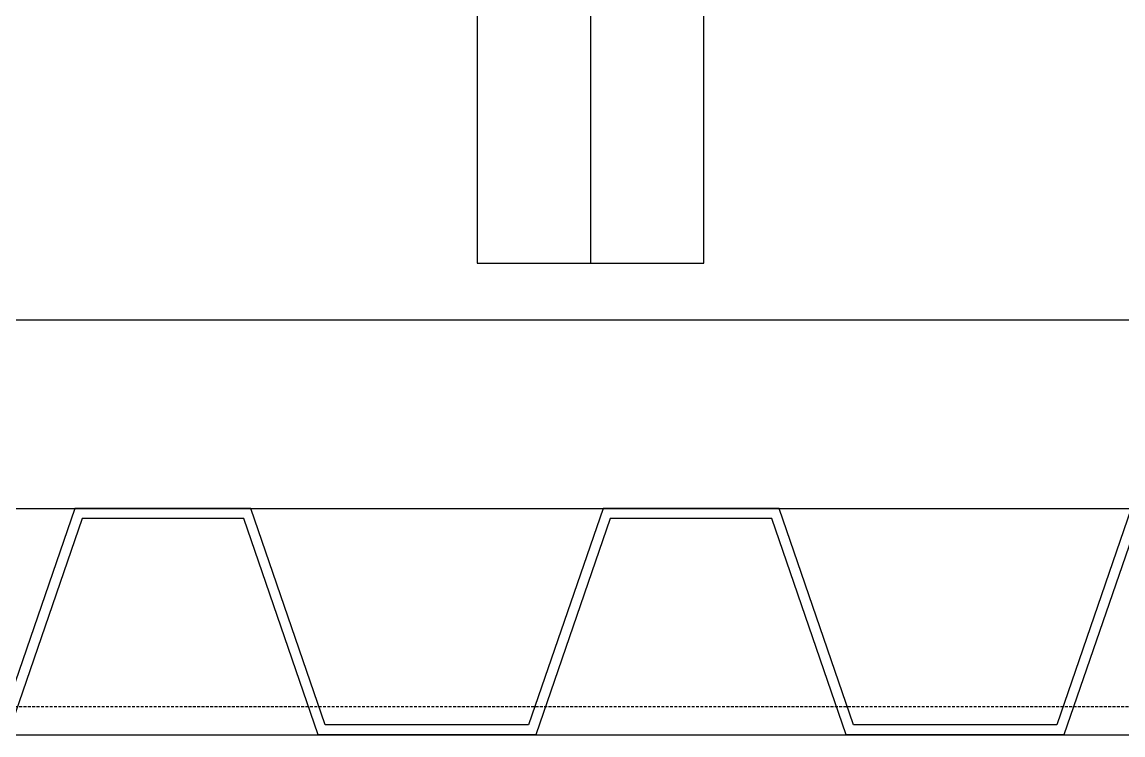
# Model space of a CAD drawing. Header units: millimetres. Extents: x 5544 to 245194, y -610088 to 30375.
# Drawn here: x 70000 to 70584, y -2770 to -2393 of the extents above; entities that cross this region are included whole.
import ezdxf
from ezdxf.lldxf.tags import DXFTag

# ---------------------------------------------------------------- set-up
doc = ezdxf.new("R2010")
doc.units = ezdxf.units.MM
doc.linetypes.add('HID', pattern=[2.3, 1.5, -0.8])
for name, color, linetype in [('0-중심선', 1, 'CENTER'), ('5', 5, 'Continuous'), ('A-CEN', 22, 'Continuous'), ('A-SECT-DRBD', 4, 'Continuous'), ('FIN-4', 4, 'Continuous'), ('HID', 7, 'HID'), ('주단면도-1$0$A-ST-CONC', 2, 'Continuous')]:
    doc.layers.add(name, color=color, linetype=linetype)
tags = doc.linetypes.add('CENTER', pattern=[2, 1.25, -0.25, 0.25, -0.25]).pattern_tags.tags
tags[10:11] = [DXFTag(74, 4), DXFTag(75, 0), DXFTag(340, '0'), DXFTag(46, 1.0), DXFTag(50, 0.0), DXFTag(44, 0.0), DXFTag(45, 0.0)]
tags[8:9] = [DXFTag(74, 4), DXFTag(75, 0), DXFTag(340, '0'), DXFTag(46, 1.0), DXFTag(50, 0.0), DXFTag(44, 0.0), DXFTag(45, 0.0)]
tags[6:7] = [DXFTag(74, 4), DXFTag(75, 0), DXFTag(340, '0'), DXFTag(46, 1.0), DXFTag(50, 0.0), DXFTag(44, 0.0), DXFTag(45, 0.0)]
tags[4:5] = [DXFTag(74, 4), DXFTag(75, 0), DXFTag(340, '0'), DXFTag(46, 1.0), DXFTag(50, 0.0), DXFTag(44, 0.0), DXFTag(45, 0.0)]

msp = doc.modelspace()

# ---------------------------------------------------------------- linework, layer by layer
at = {"layer": '0-중심선', "ltscale": 600}
msp.add_line((70301.49, 17979.63), (70301.49, -2520.37), dxfattribs=at)
at = {"layer": '5'}
msp.add_lwpolyline([(70361.49, 17979.63), (70241.49, 17979.63), (70241.49, -2520.37), (70361.49, -2520.37), (70361.49, 17979.63)], dxfattribs=at)
at = {"layer": 'A-CEN'}
msp.add_line((64878.66, -2550.37), (74404.73, -2550.37), dxfattribs=at)
at = {"layer": 'A-SECT-DRBD'}
for points in [[(70836.95, -2741.26), (70828.79, -2765.03), (70720.99, -2765.03), (70681.49, -2650.37), (70588.16, -2650.37), (70548.66, -2765.03), (70440.86, -2765.03), (70401.49, -2650.37), (70308.16, -2650.37), (70268.66, -2765.03), (70160.9, -2765.03), (70121.49, -2650.37), (70028.15, -2650.37), (69988.74, -2765.03), (69880.98, -2765.03), (69841.49, -2650.37), (69748.15, -2650.37), (69708.78, -2765.03), (69600.98, -2765.03), (69561.49, -2650.37), (69468.15, -2650.37), (69428.66, -2765.03), (69320.86, -2765.03)], [(70836.95, -2757.68), (70832.59, -2770.37), (70717.18, -2770.37), (70677.69, -2655.7), (70591.96, -2655.7), (70552.46, -2770.37), (70437.05, -2770.37), (70397.68, -2655.7), (70311.96, -2655.7), (70272.46, -2770.37), (70157.1, -2770.37), (70117.68, -2655.7), (70031.96, -2655.7), (69992.54, -2770.37), (69877.18, -2770.37), (69837.68, -2655.7), (69751.96, -2655.7), (69712.59, -2770.37), (69597.18, -2770.37), (69557.68, -2655.7), (69471.96, -2655.7), (69432.46, -2770.37), (69317.05, -2770.37)]]:
    msp.add_lwpolyline(points, dxfattribs=at)
at = {"layer": 'FIN-4'}
for p, q in [((69151.94, -2550.37), (72601.49, -2550.37)), ((69151.94, -2650.37), (72601.49, -2650.37))]:
    msp.add_line(p, q, dxfattribs=at)
at = {"layer": 'HID', "color": 8}
msp.add_line((68701.49, -2755.37), (72586.49, -2755.37), dxfattribs=at)
at = {"layer": '주단면도-1$0$A-ST-CONC'}
msp.add_line((66851.49, -2770.37), (72601.49, -2770.37), dxfattribs=at)

doc.saveas('drawing.dxf')
